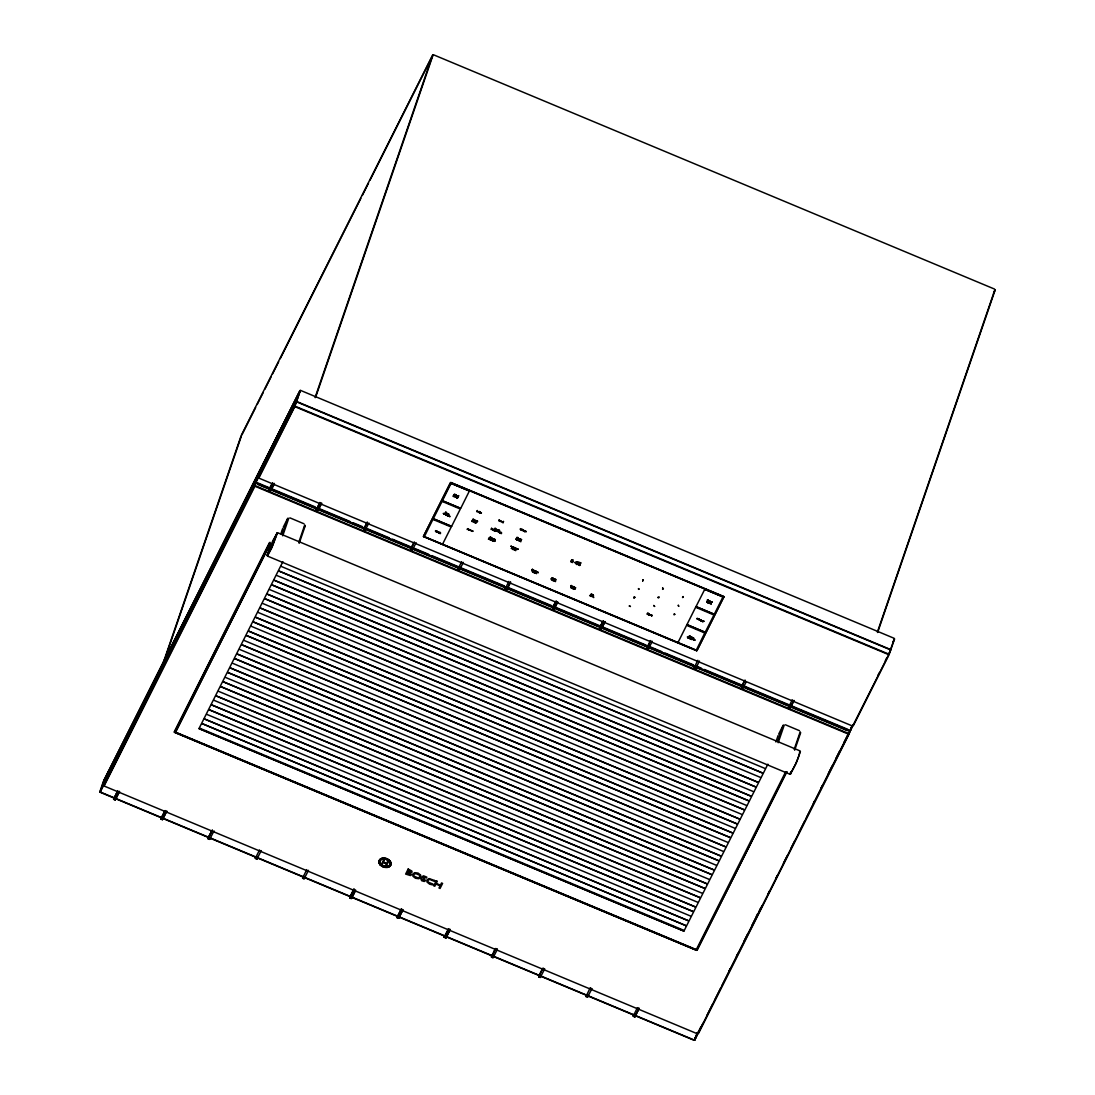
<?xml version="1.0" encoding="UTF-8"?>
<svg xmlns="http://www.w3.org/2000/svg" width="1095" height="1095" viewBox="0 0 1095 1095"><rect width="100%" height="100%" fill="white"/><g stroke="black" fill="none" stroke-linecap="round" stroke-linejoin="round"><path stroke-width="1.5" d="M447.198 513.883C448.895 513.336 447.157 514.308 445.665 512.706M473.916 521.685L473.861 521.809M498.855 532.102L498.8 532.225M513.911 549.32L513.856 549.444M518.907 540.478L518.838 540.601M592.587 596.638L592.532 596.748M538.151 572.398C536.632 572.137 538.521 571.809 538.138 572.877M174.31 731.788L269.507 542.49M767.882 764.173L683.937 931.12L198.975 728.627L282.893 561.639M423.382 536.441L450.387 482.649M677.914 642.697L686.579 625.327L704.81 632.992M686.907 624.561L705.166 632.294L713.967 615.02M695.968 606.575L714.296 614.254L723.001 596.912L704.632 589.315M724.014 596.789L697.009 650.581M267.344 555.726L267.769 553.988M790.508 772.29L790.111 774.22L796.038 763.461L800.404 751.471L799.802 752.046M790.864 772.194L790.59 774.069M103.532 781.009L99.864 791.699L296.061 401.687M104.285 779.64L100.261 791.822L104.422 783.623M104.436 783.171L108.556 771.154M103.943 785.156L104.805 782.624M113.565 799.158L117.808 790.727L113.634 799.268L114.099 797.584M115.837 798.31L115.167 799.897L119.437 791.48M161.827 666.855L241.078 435.851M163.182 664.022L241.324 436.262M254.724 485.345L255.587 482.827L104.655 782.829M259.844 470.33L255.724 482.347L259.2 475.49M255.258 485.249L256.134 482.717M259.31 475.216L263.443 463.185M263.854 462.405L258.707 477.393L294.404 406.532M263.046 465.772L264.073 462.774M294.678 405.903L299.907 390.573L103.71 780.584M296.526 401.194L300.194 390.518M295.116 405.821L300.263 390.833M269.657 488.274L269.178 489.944L272.764 482.868L269.137 489.848M274.434 483.497L270.862 490.574L271.396 489M161.335 817.308L160.855 818.978L165.112 810.56L160.801 818.882M163.073 818.033L162.402 819.621L166.673 811.203M199.796 728.243L683.691 930.257M315.073 397.581L432.58 55.12L241.379 435.153M206.777 714.364L690.781 916.145M315.565 397.485L433.059 55.024M211.554 704.879L695.421 906.947L211.568 704.838M213.867 700.252L697.761 902.28M218.398 691.26L702.292 893.274M223.175 681.761L707.041 883.829L223.188 681.72M225.378 677.381L709.259 879.408M227.828 672.522L711.695 874.577L227.842 672.467M230.155 667.895L714.022 869.964L230.169 667.854M232.496 663.228L716.363 865.296M234.795 658.642L718.676 860.711L234.823 658.601M237.122 654.016L721.003 856.085L237.136 653.975M239.463 649.349L723.343 851.417M241.776 644.777L725.656 846.846L241.79 644.736M243.98 640.397L727.874 842.411M280.977 533.47L282.619 528.68M246.43 635.524L730.297 837.593L246.443 635.483M281.47 534.278L283.112 529.487M282.305 534.401L287.78 518.441M251.097 626.23L734.964 828.299M282.743 535.811L288.765 518.25M258.05 612.406L741.945 814.434M262.581 603.413L746.475 805.427M269.562 589.534L753.428 791.603M276.652 575.422L760.546 777.45M281.182 566.416L765.063 768.485M298.73 542.49L304.752 524.929M299.209 543.284L305.231 525.737M316.893 507.998L316.414 509.668L320 502.591M318.631 508.723L317.974 510.325L316.51 509.805M208.57 837.032L208.091 838.702L212.348 830.284M210.308 837.757L209.638 839.359L214.018 830.9M364.129 527.722L363.649 529.391L367.167 522.219M365.21 530.048L368.905 522.945M255.806 856.755L255.327 858.425L259.515 849.898M410.885 549.115L411.364 547.445M412.445 549.772L416.141 542.668M303.041 876.479L302.562 878.149L306.751 869.622M304.109 878.806L308.489 870.347M458.6 567.183L458.121 568.839L461.638 561.667M460.215 567.922L459.681 569.496L463.377 562.392M459.804 569.468L460.338 567.894M349.729 897.777L350.277 896.203M349.798 897.873L350.332 896.299M505.301 588.48L505.835 586.906M505.904 587.002L505.356 588.576L508.874 581.39M510.503 582.143L506.93 589.233L507.45 587.645M507.04 589.206L507.574 587.632M397.512 915.94L396.965 917.514L401.222 909.083M397.567 916.036L397.033 917.61L401.29 909.178M444.748 935.664L444.2 937.238L448.457 928.806M444.269 937.334L444.803 935.76M446.363 936.403L445.829 937.977L450.196 929.532L445.843 937.991L446.486 936.389M601.251 628.722L599.923 628.16L600.375 626.449L599.773 627.928L603.345 620.851M602.045 627.079L601.511 628.653L605.083 621.577M491.983 955.387L491.436 956.962L495.693 948.53M492.038 955.483L491.504 957.057L495.761 948.64M493.722 956.113L493.065 957.701L497.431 949.255M647.542 646.077L647.008 647.651L650.581 640.575M647.61 646.173L647.063 647.747L650.649 640.671M649.28 646.803L648.623 648.404L652.319 641.3M538.672 976.685L539.219 975.111M539.274 975.207L538.74 976.781L542.928 968.254M540.957 975.837L540.3 977.438L544.667 968.979M694.778 665.801L694.298 667.471L697.816 660.299M696.516 666.526L695.859 668.128L699.445 661.051M586.455 994.835L585.976 996.505L590.164 987.977M588.193 995.56L587.536 997.162L591.902 988.703M742.013 685.525L741.534 687.195L745.052 680.022M743.751 686.25L743.094 687.852L746.078 682.171M634.621 1016.927L633.293 1016.365L633.69 1014.559M634.771 1016.885L635.428 1015.284M685.99 925.686L202.123 723.617L686.017 925.645M737.154 823.96L253.287 621.905L737.168 823.919M748.788 800.856L264.922 598.732L748.802 800.801M751.102 796.229L267.248 594.12L751.129 796.174M755.755 786.976L271.902 584.867L755.769 786.935M758.082 782.35L274.229 580.24L758.096 782.309M762.736 773.111L278.883 571.001L762.75 773.07M775.89 741.972L778.08 735.58M789.249 705.262L788.77 706.932L792.287 699.746M777.751 741.301L783.226 725.342M778.189 742.711L784.212 725.15M790.987 705.974L790.33 707.575L793.916 700.499M100.398 792.055L694.435 1040.127L695.571 1036.979M794.176 749.391L800.199 731.83M697.255 1032.544L694.668 1040.058L850.062 731.063M694.873 1040.017L697.447 1032.503M794.669 750.184L800.691 732.637M699.144 1031.517L700.69 1027.014M877.396 632.102L994.89 289.641M877.629 632.499L995.136 290.052L993.562 293.063M848.981 733.185L849.843 730.652M849.241 733.623L850.117 731.104M850.24 730.748L851.787 726.231M850.432 730.707L851.978 726.204M889.03 653.838L894.41 638.659M889.249 654.194L894.56 638.905L893 641.93M268.07 553.071L271.861 543.599M272.518 542.107L277.035 532.964M241.844 435.03L255.655 407.559M257.188 404.507L263.334 392.297M264.867 389.245L271.012 377.036M272.546 373.97L278.691 361.761M280.224 358.708L360.83 198.441M362.363 195.389L368.509 183.18M370.042 180.127L432.99 54.969M103.984 780.516L300.153 390.477M264.538 461.666L299.428 392.284M100.056 791.972L104.312 783.459M294.692 404.986L296.225 401.933M255.847 482.539L259.31 475.668M103.984 785.197L254.396 486.125M258.995 477.817L294.651 406.916M104.285 785.662L254.697 486.591M269.726 488.11L271.875 483.853M270.752 490.615L274.325 483.525M115.303 799.884L119.547 791.452M174.433 732.172L270.109 542.381M175.46 732.404L270.356 543.722M175.364 732.35L270.027 543.791M283.222 527.27L287.698 518.373M303.657 528.639L305.149 525.668M316.373 509.586L319.932 502.495M321.56 503.248L317.988 510.338L321.67 503.221M162.539 819.607L166.782 811.176M208.639 836.867L211.581 831.214M208.036 838.619L212.279 830.174M363.663 529.405L367.236 522.315M411.433 547.281L413.691 542.997M414.403 541.943L410.899 549.129L412.309 549.813M261.253 850.623L256.901 859.096L257.544 857.481L256.873 859.082L255.409 858.562M424.285 536.783L432.908 519.427M451.537 526.38L433.305 518.729L442.024 501.387M442.421 500.73L460.612 508.326L442.407 500.757L451.044 483.374M453.453 496.268L453.686 495.255L453.152 496.309L454.096 496.706M445.884 512.282L445.2 513.103L445.72 512.049L446.5 512.542M456.341 495.104C455.15 495.077 457.943 496.117 456.232 495.31M451.605 526.366L460.311 509.024L442.079 501.373M460.749 508.299L469.385 490.998L451.14 483.374L469.344 490.943M467.825 528.611L467.113 529.474L468.112 528.721M472.191 521.384L472.438 520.891M475.887 520.453C474.641 520.44 477.571 521.48 475.777 520.659M493.558 530.473C494.803 530.473 491.874 529.446 493.667 530.267M497.883 529.638C496.637 529.624 499.566 530.664 497.773 529.843M515.731 549.936L515.69 550.634L514.65 549.745M350.345 896.038L353.877 889.003M349.811 897.886L353.986 889.359M355.013 891.481L351.481 898.516L355.615 890.112L354.219 889.427M507.04 589.206L510.612 582.116M533.224 570.81L533.73 570.262L533.402 570.892L532.307 569.865M533.963 570.495L534.25 571.207L534.209 570.468M534.114 571.96L533.607 572.521L534.99 572.617M553.139 606.452L555.288 602.209M556.109 601.114L552.592 608.3L556.178 601.223M554.166 608.957L557.738 601.867L554.275 608.929M571.33 585.716C569.975 586.947 573.123 586.728 571.658 585.852M574.355 588.371L575.724 587.796L574.807 587.413L573.862 589.329L574.533 588.439M593.367 596.707L593.654 597.596L593.422 596.857M600.375 626.189L602.524 621.933M599.841 628.037L603.413 620.947M601.401 628.694L604.974 621.604M633.991 596.857L635.059 597.295L633.745 598.103L634.635 597.295M647.419 614.062L648.596 613.392L647.665 612.995L647.104 614.103L648.062 614.5M493.462 952.404L494.995 949.557M707.069 602.182L707.302 601.169L706.768 602.223L708.424 602.072L707.876 602.674M699.76 619.414L700.239 620.427L699.363 619.4M703.141 620.961L702.785 620.974M694.531 639.822C695.133 640.288 695.968 639.973 694.435 640M696.242 650.266L704.824 632.937M696.79 650.717L723.809 596.583M539.287 974.947L542.23 969.294M742.081 685.361L744.34 681.076M633.225 1016.242L637.399 1007.701M634.785 1016.899L639.028 1008.468M634.895 1016.872L639.138 1008.427M790.453 707.562L794.026 700.471M778.668 734.17L783.144 725.273M696.174 949.844L785.662 771.797M786.675 771.729L696.844 950.323L174.406 732.144M786.881 771.674L697.173 950.131M756.139 916.748L757.672 913.695M695.038 1038.594L699.637 1029.451M728.75 971.552L730.283 968.514M736.415 956.318L737.948 953.28M744.08 941.084L747.912 933.474M751.745 925.85L755.577 918.24M759.41 910.616L760.943 907.563M813.051 803.963L814.584 800.91M820.702 788.728L822.236 785.676M828.368 773.494L832.2 765.87M836.032 758.26L839.865 750.636M843.697 743.026L852.895 724.739M694.545 1040.045L702.976 1023.291M706.809 1015.667L712.941 1003.485M714.474 1000.433L720.606 988.251M722.139 985.199L761.983 905.976M768.115 893.78L769.648 890.741M775.78 878.546L777.313 875.507M783.431 863.312L787.264 855.701M791.096 848.077L794.929 840.454M798.761 832.843L804.893 820.648M806.426 817.609L812.558 805.414M814.091 802.375L852.403 726.19M877.684 675.916L879.217 672.864M885.349 660.682L886.882 657.63M888.415 654.577L890.714 650.006M850.268 730.762L888.565 654.947M698.514 1033.461L848.926 734.403M853.334 725.725L888.989 654.837M799.651 751.69C799.911 755.961 793.848 767.965 790.439 774.028M695.571 607.342L686.935 624.643L705.221 632.28M468.742 529.693L468.838 529.515M500.524 521.111L500.689 520.987M493.352 539.082L493.503 538.959M523.875 530.87L523.971 530.692M651.853 615.623L651.949 615.445M435.509 530.623C435.509 533.361 436.303 530.295 436.138 530.856M472.985 518.962C472.972 521.822 473.807 518.633 473.642 519.222M494.981 528.146C494.967 531.007 495.802 527.817 495.624 528.406M445.131 514.376L445.692 514.499M536.687 571.795L537.152 572.001M554.522 580.884L555.042 581.007M572.589 586.797L573.068 586.988M591.93 594.872L592.395 595.064M710.354 601.634L710.915 601.757M692.218 637.687L692.793 637.81M532.334 569.811L533.155 569.619M520.303 540.903L520.809 541.806L520.289 540.916M515.868 549.649L514.801 549.622M709.806 602.88L710.217 603.66L709.861 602.784M648.746 614.158L649.184 614.966L648.815 614.049M701.334 620.317L701.744 621.084L701.389 620.208M693.45 637.988L693.86 638.768L693.505 637.892M534.018 572.137L534.976 573.096M553.016 580.063L553.974 581.021L553.071 579.98M446.486 512.912L447.102 513.76M471.069 530.473L471.753 530.952L471.137 530.336M267.221 555.562L272.778 544.954L277.144 532.964M478.761 512.049L478.802 511.967M443.516 513.377L443.201 513.404M454.343 494.557L455 494.228L454.096 494.461M723.836 596.501L450.811 482.471L423.478 536.577L696.598 650.745M432.963 519.413L451.208 527.024L442.476 544.379M451.551 526.353L433.374 518.715M477.502 511.201L477.269 511.269M499.498 520.385L499.265 520.453M433.661 54.846L994.52 289.066M300.55 390.395L894.191 638.317M296.759 401.55L890.372 649.444M296.622 401.865L890.249 649.759M295.445 406.341L888.469 653.989M295.253 406.806L888.278 654.454M450.798 482.566L723.754 596.72M450.675 482.868L723.685 596.871M722.946 596.939L704.769 589.288L696.009 606.616L714.227 614.268M695.708 607.287L713.885 614.966M638.631 589.083L638.796 588.754C639.206 590.752 638.043 587.194 638.563 589.22M497.281 531.28C496.911 530.473 498.786 532.457 497.212 531.417M516.005 539.096C515.635 538.288 517.511 540.273 515.923 539.233M511.091 546.213C510.722 545.406 512.597 547.39 511.023 546.35M647.665 613.57L648.336 613.857L647.597 613.72M593.079 594.653L592.778 595.694M536.564 572.986L536.441 573.698M555.562 580.925L555.439 581.637M423.71 536.358L696.721 650.362M423.642 536.509L696.666 650.526M259.269 478.282L852.307 725.944M256.819 482.539L269.425 487.809M272.573 489.123L315.127 506.903M319.863 508.874L349.811 521.371M352.96 522.698L362.418 526.64M367.14 528.611L389.218 537.837M392.366 539.151L409.694 546.391M414.43 548.362L428.61 554.289M431.772 555.603L504.261 585.88M507.423 587.194L551.551 605.631M554.7 606.945L646.118 645.119M649.267 646.433L661.873 651.703M665.035 653.017L693.395 664.857M696.557 666.184L701.279 668.155M704.441 669.469L847.859 729.366M255.97 482.744L850.007 730.817M258.105 484.141L847.53 730.283M257.955 484.496L847.379 730.652M269.274 490.081L270.602 490.642M363.745 529.528L365.073 530.089M458.216 568.989L459.544 569.537M505.452 588.713L506.78 589.261M552.688 608.437L554.015 608.998M647.159 647.884L648.486 648.445M694.394 667.608L695.722 668.169M741.63 687.345L742.957 687.893M788.865 707.069L790.193 707.616M255.669 485.879L848.296 733.363M255.436 486.454L848.05 733.937M289.956 517.88L304.013 523.78M785.402 724.78L799.46 730.68M277.897 532.868L799.939 750.869M267.686 556.164L789.728 774.165M199.003 728.558L683.869 931.092M174.776 731.83L696.119 949.543M174.68 732.062L696.639 950.036M174.57 732.404L696.543 950.378M401.454 909.151L402.768 909.699M450.004 929.422L448.69 928.875L444.283 937.347L445.679 938.032M495.925 948.598L497.239 949.16M543.161 968.322L544.475 968.883M590.397 988.06L591.711 988.607M637.632 1007.783L638.946 1008.331M104.614 786.224L697.269 1033.735M303.301 876.411L304.615 876.972L303.247 876.547M633.95 1014.49L635.264 1015.051L633.895 1014.627M100.234 792.287L693.874 1040.195M113.702 799.391L115.03 799.952M160.938 819.115L162.265 819.676M208.173 838.838L209.501 839.4M302.644 878.286L303.972 878.847M349.88 898.023L351.208 898.571M397.115 917.747L398.443 918.294M491.587 957.194L492.914 957.755M538.822 976.918L540.15 977.479M586.058 996.642L587.385 997.203M492.613 540.3L491.737 540.519L492.668 540.163M532.553 569.92L533.087 570.755M448.841 515.649L448.17 515.991L448.841 515.649M455.479 494.926L454.808 495.268L455.479 494.926M523.136 530.322C522.151 531.321 523.506 530.473 523.136 530.322M574.341 587.385L573.725 587.687L574.341 587.385M690.384 638.33L689.699 638.672L690.384 638.33M520.426 539.123L519.988 539.753L520.426 539.123M556.411 579.789L556.411 579.789M712.215 602.031L711.134 602.346L712.215 602.031M446.993 514.773L446.568 515.375L446.993 514.773M514.896 547.746C514.814 549.101 512.542 546.405 514.896 547.746M526.189 531.486C526.216 532.704 523.793 530.213 526.189 531.486M536.29 571.385L536.29 571.385M448.129 515.28L447.184 515.512L448.129 515.28M457.997 495.898L457.067 496.131L457.997 495.898M472.903 531.116L471.931 531.362L472.903 531.116M476.503 522.575L475.517 522.808L476.503 522.575M481.403 512.816L480.623 512.843L481.403 512.816M493.941 540.779L492.955 541.026L493.941 540.779M494.995 539.465L494.215 539.493L494.995 539.465M513.076 547.007L512.09 547.254L513.076 547.007M518.195 549.156L517.223 549.389L518.195 549.156M536.208 572.931L535.346 573.137L536.208 572.931M555.384 579.392L554.522 579.611L555.384 579.392M591.93 596.2L591.081 596.405L591.93 596.2M651.402 615.116L650.416 615.349L651.402 615.116M689.672 637.961L688.728 638.193L689.672 637.961M698.815 619.113L697.871 619.346L698.815 619.113M653.838 605.508L654.591 606.425L653.838 605.508M629.338 606.014L630.391 606.452L629.338 606.014M683.198 597.268C681.514 598.527 683.581 595.119 683.198 597.268M267.248 554.973L267.495 555.932L271.697 548.102L277.514 532.813L272.901 540.656L267.248 554.973M709.327 602.661L708.219 603.181L709.327 602.661M629.57 606.11L629.57 606.11M571.398 561.023L572.575 561.858L571.398 561.023M204.464 718.95L688.454 920.772L204.45 718.991M209.118 709.697L693.108 911.533L209.104 709.752M216.085 695.831L700.088 897.654L216.071 695.872M220.738 686.579L704.742 888.415L220.725 686.633M248.647 631.103L732.623 832.966L248.633 631.144M255.628 617.238L739.618 819.06L255.614 617.279M260.268 607.985L744.271 809.807L260.254 608.026M399.127 916.679L398.594 918.253L402.96 909.808L398.607 918.267L399.251 916.666M444.269 513.569L444.118 514.349L444.269 513.569M437.014 531.075L436.686 532.211L437.014 531.075M446.432 514.034L446.117 515.184L446.432 514.034M456.396 497.458L455.643 496.938L456.396 497.458M448.43 513.774L448.745 514.554L448.43 513.774M457.067 496.665L456.738 497.801L457.067 496.665M439.109 533.032L438.37 532.512L439.109 533.032M439.779 532.225L439.465 533.375L439.779 532.225M458.572 495.611L458.244 496.747L458.572 495.611M449.47 515.896L449.785 516.676L449.47 515.896M472.438 520.317L471.89 521.425L472.93 521.74L472.438 520.317M477.352 510.557L476.79 511.666L477.844 511.981L477.352 510.557M468.701 529.255L468.55 530.076L468.701 529.255M474.778 521.302L474.45 522.493L474.778 521.302M479.692 511.543L479.35 512.734L479.692 511.543M481.294 513.295L480.418 512.734L481.294 513.295M491.587 528.31L491.025 529.419L492.736 529.09C491.477 531.527 494.283 527.913 492.12 529.077L491.587 528.31M488.972 538.151L488.425 539.26L490.136 538.932C488.876 541.368 491.682 537.741 489.506 538.918L488.972 538.151M490.314 536.947L489.752 538.042L491.477 537.727C490.204 540.163 493.01 536.536 490.847 537.713L490.314 536.947M499.334 519.742L498.786 520.85L499.826 521.165L499.334 519.742M494.639 529.583L494.297 530.774L494.639 529.583M494.94 530.322L495.268 531.143L494.94 530.322M500.483 520.686L500.333 521.494L500.483 520.686M495.775 530.514L495.611 531.335L495.775 530.514M493.311 538.658L493.161 539.465L493.311 538.658M502.756 521.631L502.605 522.438L502.756 521.631M503.467 521.466L503.125 522.657L503.467 521.466M494.023 541.341L494.94 541.149L494.023 541.341M494.885 539.931L494.009 539.37L494.885 539.931M500.073 532.991L499.293 532.444L500.073 532.991M500.771 532.156L500.429 533.347L500.771 532.156M511.406 548.499C512.583 548.677 512.583 547.568 511.406 548.499M512.734 548.691L513.062 549.498L512.734 548.691M513.459 547.076L513.309 547.883L513.459 547.076M517.839 538.548L516.539 538.097L516.977 537.33C520.193 537.878 514.814 537.508 517.839 538.548M519.66 538.726L519.509 539.548L519.66 538.726M523.834 530.432L523.684 531.239L523.834 530.432M514.609 549.307L514.458 550.128L514.609 549.307M519.263 540.957L520.193 540.766L519.263 540.957M524.751 530.815L524.601 531.636L524.751 530.815M516.621 548.54L516.949 549.361L516.621 548.54M383.551 860.04L381.649 863.804L382.456 864.147L383.277 862.504L386.412 863.818L385.591 865.447L386.384 865.789L388.287 862.025L387.479 861.683L386.658 863.325L383.524 862.025L384.345 860.383L383.551 860.04M532.348 569.29L532.074 570.331L532.348 569.29M532.279 570.796C531.609 572.767 534.702 571.179 532.279 570.796M533.484 571.699L533.347 572.411L533.484 571.699M535.168 571.453L534.483 570.974L535.168 571.453M535.77 570.714L535.482 571.754L535.77 570.714M551.264 578.721C550.593 580.706 553.7 579.104 551.264 578.721M552.469 579.625L552.345 580.336L552.469 579.625M552.92 579.816L552.783 580.528L552.92 579.816M408.175 869.033L405.643 874.084L410.42 875.548L411.46 874.891L410.324 872.811L412.021 872.195L411.912 871.086L408.175 869.033M407.846 872.304L407.039 873.892L410.406 874.316L407.846 872.304M408.928 870.142L408.175 871.647L410.871 871.798L408.928 870.142M555.726 579.447L555.603 580.158L555.726 579.447M574.902 562.474L576.682 564.527L578.078 561.735L574.902 562.474M577.12 562.241L575.778 562.625L577.106 562.228M577.859 564.363L579.652 565.513L580.336 565.034L579.638 562.857L581.103 563.035L579.282 562.283L578.557 563.72L579.748 564.801L577.859 564.363M421.205 878.998L421.548 880.667L424.299 881.489L425.394 880.763L423.436 876.835L426.42 877.998L426.845 877.177L423.505 875.795L422.396 876.52L423.847 880.722L421.205 878.998M571.193 585.51L570.7 586.468L572.261 586.537L571.193 585.51M571.439 588.042C570.303 587.166 571.303 586.756 571.439 588.042M573.753 586.578L573.451 587.618L573.753 586.578M434.674 880.517L434.277 881.297L429.541 879.353L427.994 880.38L428.145 882.118L432.977 884.089L432.566 884.883L429.637 884.185L426.982 882.036L426.858 879.983L428.98 878.546L434.674 880.517M436.248 880.75L433.702 885.814L434.783 886.252L435.892 884.062L440.094 885.814L438.986 888.018L440.053 888.469L442.599 883.405L441.518 882.953L440.423 885.157L436.221 883.405L437.329 881.201L436.248 880.75M590.711 594.517L591.793 594.174L590.711 594.517M590.711 595.283C589.042 595.516 589.534 596.159 590.711 595.283M590.985 595.31L590.684 596.351L590.985 595.31M593.408 595.132L593.257 595.885L593.408 595.132M643.039 579.748L642.724 580.952L643.039 579.748M648.637 613.857L648.486 614.678L648.637 613.857M657.89 597.459L658.601 597.925L659.176 596.926L657.89 597.459M662.626 588.042C663.146 588.467 662.79 589.986 662.557 589.055L663.378 588.645L662.626 588.042M649.814 614.514L650.143 615.322L649.814 614.514M651.812 615.185L651.662 616.006L651.812 615.185M696.79 618.689C697.898 618.867 697.953 617.785 696.79 618.689M687.975 637.701C686.729 636.742 687.824 636.291 687.975 637.701M688.632 636.989L688.303 638.139L688.632 636.989M699.171 619.318L699.472 620.098L699.171 619.318M691.041 638.44L690.904 639.22L691.041 638.44M700.732 619.825L700.581 620.605L700.732 619.825M709.888 602.236L709.56 603.386L709.888 602.236M701.224 620.03L701.074 620.81L701.224 620.03M710.833 603.222L711.134 604.002L710.833 603.222M703.058 621.399L703.934 621.221L703.058 621.399M692.451 638.577L691.465 639.466L692.451 638.577M571.645 560.065L570.728 561.762L572.507 562.543L573.123 561.393C569.715 560.394 576.066 559.586 571.645 560.065M678.311 605.316L678.667 606.301L678.311 605.316M674.78 614.35C673.343 616.047 674 612.529 674.78 614.35M701.936 621.193L702.785 621.686L701.936 621.193M455.274 496.76L454.37 496.391L455.274 496.76M437.986 532.334L437.302 532.047L437.986 532.334M475.038 520.536L474.327 520.234L475.038 520.536M470.316 530.363L469.604 530.062L470.316 530.363M502.112 521.795L501.182 521.398L502.112 521.795M497.034 529.72L496.103 529.323L497.034 529.72M492.654 538.808L491.942 538.521L492.654 538.808M491.326 540.027L490.615 539.726L491.326 540.027M519.03 538.904L518.318 538.603L519.03 538.904M517.921 540.205L517.21 539.903L517.921 540.205M516.019 548.568L515.293 548.266L516.019 548.568M438.205 532.416L437.097 531.951L438.205 532.416M475.257 520.618L474.108 520.139L475.257 520.618M470.535 530.459L469.385 529.98L470.535 530.459M492.873 538.904L491.723 538.425L492.873 538.904M491.545 540.109L490.396 539.63L491.545 540.109M519.249 538.986L518.099 538.507L519.249 538.986M518.14 540.287L516.991 539.808L518.14 540.287M516.238 548.663L515.074 548.171L516.238 548.663M572.658 588.439L571.658 588.015L572.658 588.439M573.821 588.918L572.808 588.494L573.821 588.918M522.589 529.46L520.631 529.556C520.495 526.654 519.769 531.677 521.48 529.241L521.603 530.391L522.589 529.46M553.509 578.707L551.962 578.064L553.509 578.707M709.04 600.84L707.356 600.142L709.04 600.84M690.904 636.893L689.22 636.195L690.904 636.893M694.148 639.932L692.464 639.234L694.148 639.932M420.836 877.369L418.851 878.737L415.47 878.272L412.938 876.274L412.774 874.015L414.786 872.647L418.098 873.098L420.658 875.097L420.836 877.369M552.469 577.955L553.29 578.612L552.469 577.955M707.904 600.019L708.807 600.744L707.904 600.019M689.782 636.072L690.685 636.797L689.782 636.072M693.012 639.11L693.915 639.836L693.012 639.11M415.402 873.44L413.883 874.467L414.019 876.192L418.194 877.944L419.727 876.917L419.59 875.179L415.402 873.44M574.273 561.365L574.273 561.365M573.561 562.775L573.561 562.775M477.543 521.138L477.037 521.466C476.366 519.769 477.174 523.123 477.543 521.138M499.539 530.322L499.019 530.651C498.362 528.953 499.169 532.307 499.539 530.322M521.521 539.506L521.015 539.835C520.358 538.138 521.165 541.491 521.521 539.506M554.385 578.885C553.221 578.256 553.919 580.063 554.385 578.885M710.012 601.045L709.519 601.36C708.889 599.718 709.656 602.934 710.012 601.045M691.876 637.098L691.397 637.413C690.753 635.771 691.52 638.987 691.876 637.098M457.792 497.404L457.546 498.143L456.93 497.458L457.792 497.404M480.459 512.309L480.185 513.076L479.542 512.364L480.459 512.309M475.545 522.069L475.285 522.835L474.641 522.123L475.545 522.069M440.518 532.978L440.258 533.703L439.642 533.019L440.518 532.978M501.537 532.923L501.277 533.689L500.634 532.978L501.537 532.923M575.012 589.042L574.218 589.083L575.012 589.042M448.019 515.731L447.376 515.321L448.101 515.622M698.706 619.578L698.062 619.154L698.788 619.455M380.348 864.968A6.337 4.38 18.9 0 0 390.819 865.214A6.337 4.38 18.9 0 0 383.784 858.151A6.337 4.38 18.9 0 0 380.348 864.968M380.43 865.159A6.105 4.216 18.9 0 0 390.504 865.406A6.105 4.216 18.9 0 0 383.729 858.603A6.105 4.216 18.9 0 0 380.43 865.159M380.773 864.995A5.626 3.887 18.9 0 0 390.066 865.214A5.626 3.887 18.9 0 0 383.825 858.945A5.626 3.887 18.9 0 0 380.773 864.995M381.046 864.626A5.379 3.723 18.9 0 0 389.943 864.845A5.379 3.723 18.9 0 0 383.962 858.85A5.379 3.723 18.9 0 0 381.046 864.626M380.978 864.434A5.626 3.887 18.9 0 0 390.258 864.653A5.626 3.887 18.9 0 0 384.016 858.384A5.626 3.887 18.9 0 0 380.978 864.434M380.622 864.598A6.105 4.216 18.9 0 0 390.696 864.831A6.105 4.216 18.9 0 0 383.921 858.042A6.105 4.216 18.9 0 0 380.622 864.598"/></g></svg>
